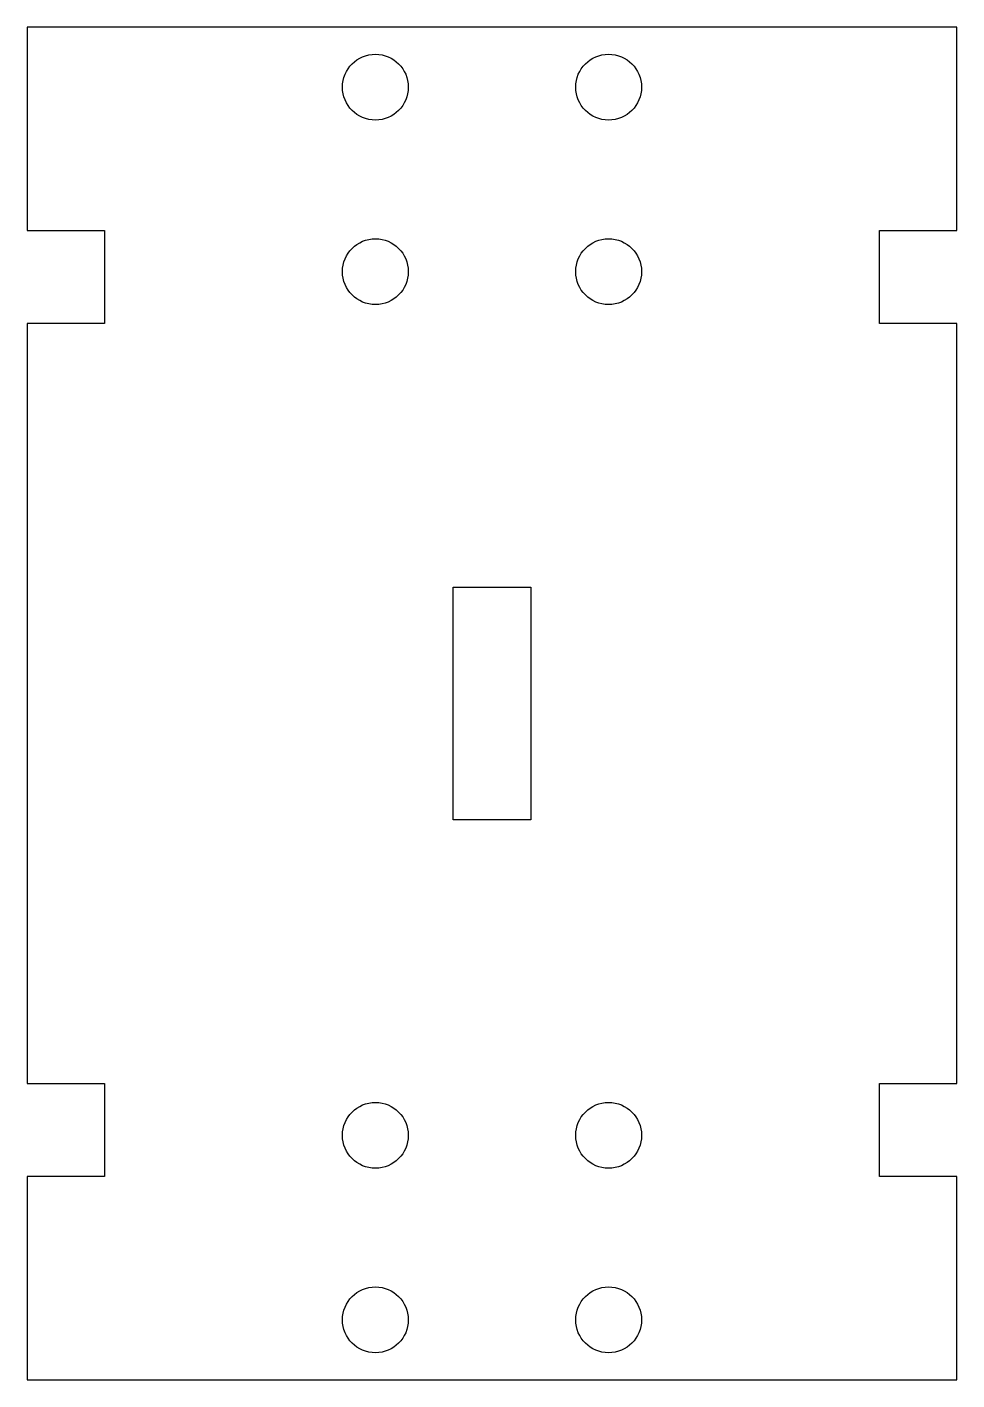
# Model space of a CAD drawing. Header units: millimetres. Extents: x 0 to 120, y -174 to 0.
import ezdxf

# ---------------------------------------------------------------- set-up
doc = ezdxf.new("R2010")
doc.units = ezdxf.units.MM

msp = doc.modelspace()

# ---------------------------------------------------------------- linework, layer by layer
for points in [[(120, -136.25), (120, -38.25), (110, -38.25), (110, -26.25), (120, -26.25), (120, 0), (0, 0), (0, -26.25), (10, -26.25), (10, -38.25), (0, -38.25), (0, -136.25), (10, -136.25), (10, -148.25), (0, -148.25), (0, -174.5), (120, -174.5), (120, -148.25), (110, -148.25), (110, -136.25)], [(65, -72.25), (65, -102.25), (55, -102.25), (55, -72.25)]]:
    msp.add_lwpolyline(points, close=True)
for centre in [(44.95, -7.75), (75.05, -7.75), (44.95, -31.55), (75.05, -31.55), (44.95, -142.95), (75.05, -142.95), (44.95, -166.75), (75.05, -166.75)]:
    msp.add_circle(centre, 4.25)

doc.saveas('drawing.dxf')
